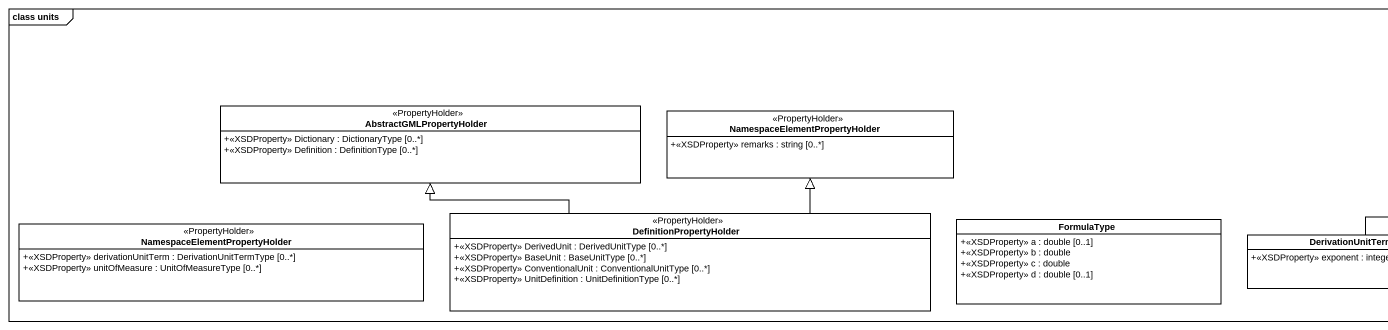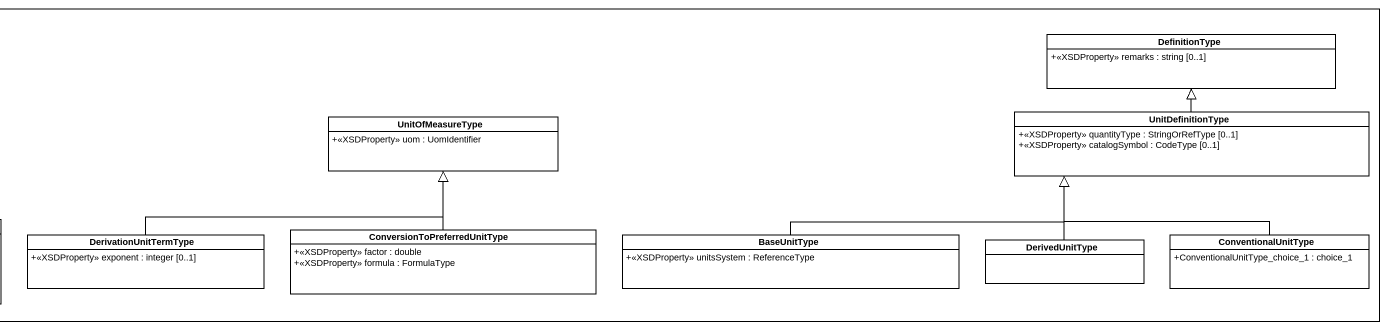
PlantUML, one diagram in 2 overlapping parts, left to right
@startuml
mainframe class units
hide circle
hide empty members
skinparam classAttributeIconSize 0
class DefinitionType {
  +<<XSDProperty>> remarks : string [0..1]
}
class AbstractGMLPropertyHolder <<PropertyHolder>> {
  +<<XSDProperty>> Dictionary : DictionaryType [0..*]
  +<<XSDProperty>> Definition : DefinitionType [0..*]
}
class "NamespaceElementPropertyHolder" as NamespaceElementPropertyHold <<PropertyHolder>> {
  +<<XSDProperty>> remarks : string [0..*]
}
class UnitOfMeasureType {
  +<<XSDProperty>> uom : UomIdentifier
}
class UnitDefinitionType {
  +<<XSDProperty>> quantityType : StringOrRefType [0..1]
  +<<XSDProperty>> catalogSymbol : CodeType [0..1]
}
class "NamespaceElementPropertyHolder" as NamespaceElementPropertyHold_2 <<PropertyHolder>> {
  +<<XSDProperty>> derivationUnitTerm : DerivationUnitTermType [0..*]
  +<<XSDProperty>> unitOfMeasure : UnitOfMeasureType [0..*]
}
class DefinitionPropertyHolder <<PropertyHolder>> {
  +<<XSDProperty>> DerivedUnit : DerivedUnitType [0..*]
  +<<XSDProperty>> BaseUnit : BaseUnitType [0..*]
  +<<XSDProperty>> ConventionalUnit : ConventionalUnitType [0..*]
  +<<XSDProperty>> UnitDefinition : UnitDefinitionType [0..*]
}
class FormulaType {
  +<<XSDProperty>> a : double [0..1]
  +<<XSDProperty>> b : double
  +<<XSDProperty>> c : double
  +<<XSDProperty>> d : double [0..1]
}
class DerivationUnitTermType {
  +<<XSDProperty>> exponent : integer [0..1]
}
class "ConversionToPreferredUnitType" as ConversionToPreferredUnitTyp {
  +<<XSDProperty>> factor : double
  +<<XSDProperty>> formula : FormulaType
}
class BaseUnitType {
  +<<XSDProperty>> unitsSystem : ReferenceType
}
class DerivedUnitType
class ConventionalUnitType {
  +ConventionalUnitType_choice_1 : choice_1
}
UnitDefinitionType -up-|> DefinitionType
DefinitionPropertyHolder -left-|> AbstractGMLPropertyHolder
DefinitionPropertyHolder -up-|> NamespaceElementPropertyHold
DerivationUnitTermType -right-|> UnitOfMeasureType
ConversionToPreferredUnitTyp -up-|> UnitOfMeasureType
BaseUnitType -right-|> UnitDefinitionType
DerivedUnitType -up-|> UnitDefinitionType
ConventionalUnitType -up-|> UnitDefinitionType
@enduml
